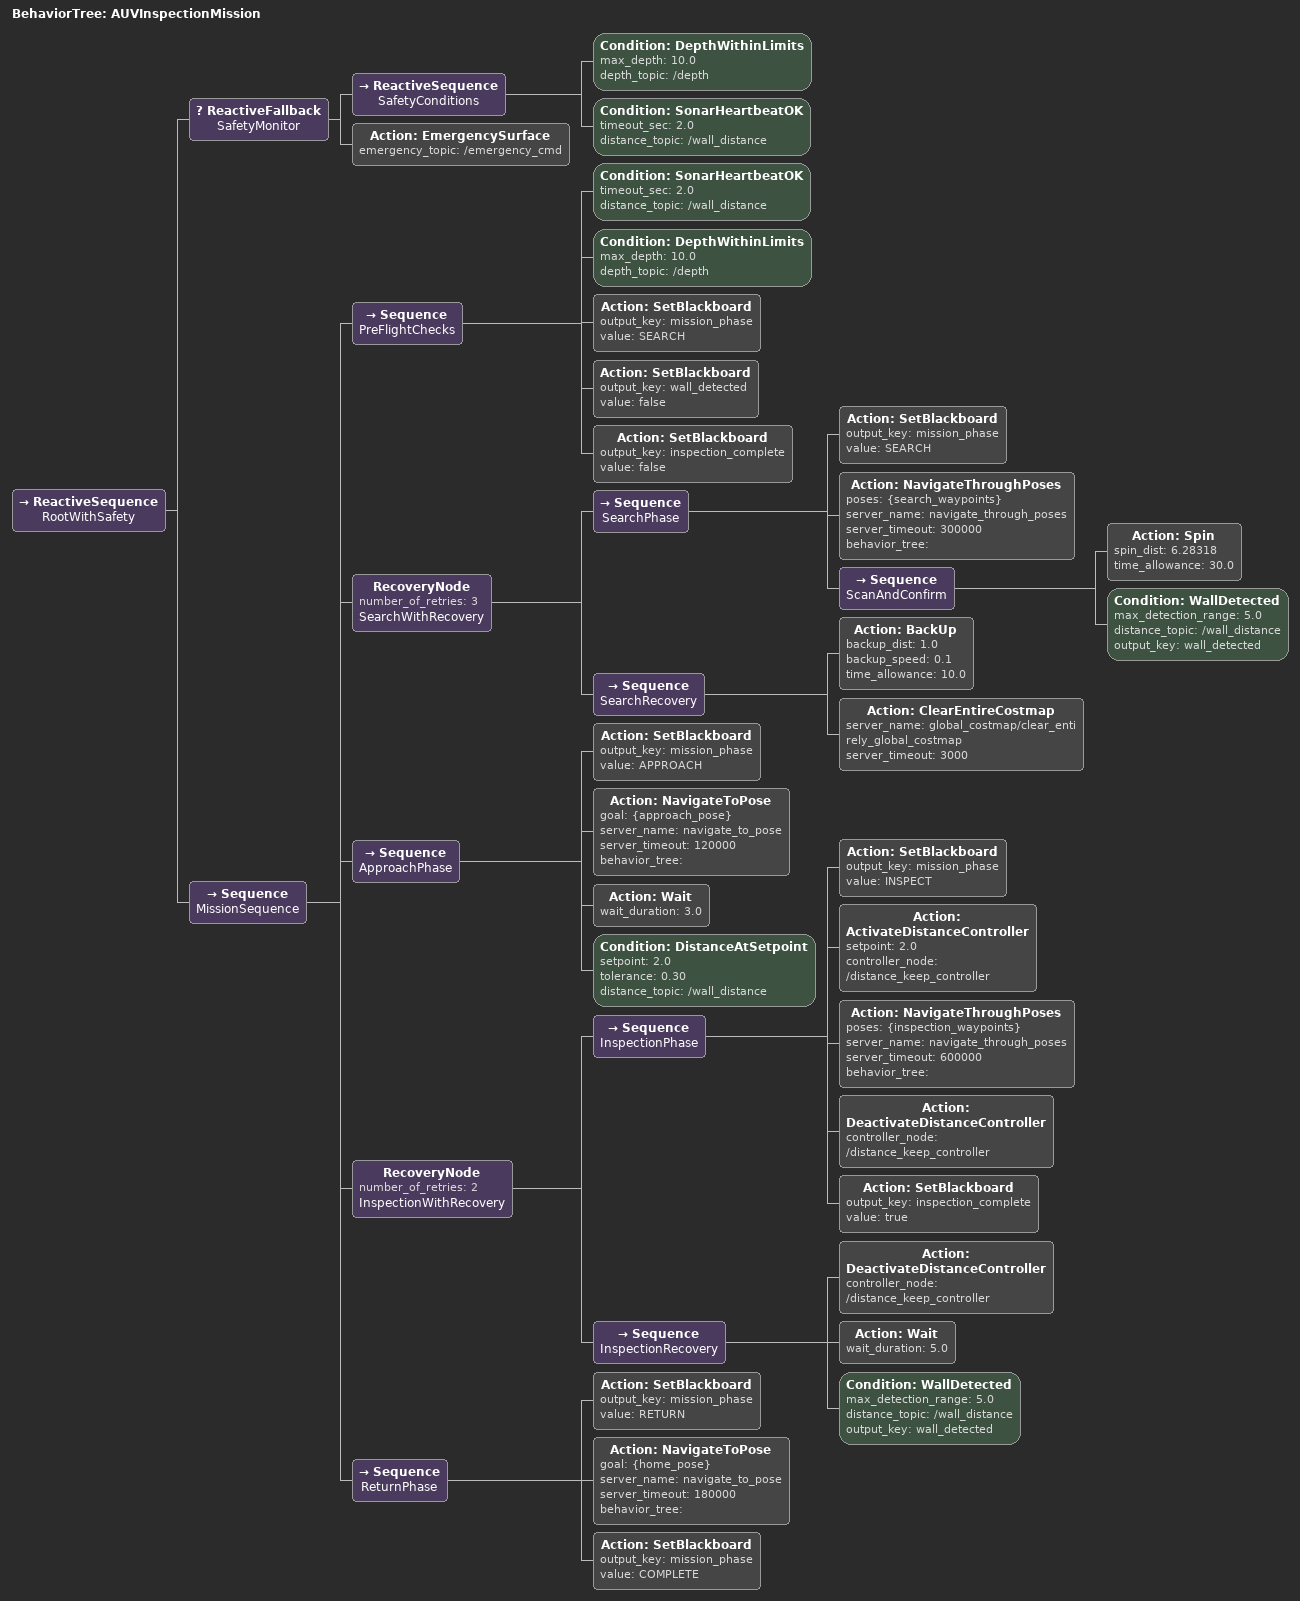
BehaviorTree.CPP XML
<?xml version="1.0" encoding="UTF-8"?>

<root main_tree_to_execute="AUVInspectionMission">

  <!--   MAIN TREE                                                         -->
  <BehaviorTree ID="AUVInspectionMission">

    <ReactiveSequence name="RootWithSafety">

      <!--  SAFETY LAYER  (evaluated every tick)                           -->
      <ReactiveFallback name="SafetyMonitor">

        <!-- Both safety conditions must hold simultaneously -->
        <ReactiveSequence name="SafetyConditions">

          <Condition ID="DepthWithinLimits"
                     max_depth="10.0"
                     depth_topic="/depth"/>

          <Condition ID="SonarHeartbeatOK"
                     timeout_sec="2.0"
                     distance_topic="/wall_distance"/>

        </ReactiveSequence>

        <Action ID="EmergencySurface"
                emergency_topic="/emergency_cmd"/>

      </ReactiveFallback>
      <!-- end SafetyMonitor -->

      <!--  MAIN MISSION SEQUENCE                                          -->
      <Sequence name="MissionSequence">

        <!-- ║  PHASE 0 — PRE-FLIGHT CHECKS                            ║  -->
        <Sequence name="PreFlightChecks">

          <!-- Sonar must be publishing before we descend -->
          <Condition ID="SonarHeartbeatOK"
                     timeout_sec="2.0"
                     distance_topic="/wall_distance"/>

          <!-- Depth must be within limits at surface -->
          <Condition ID="DepthWithinLimits"
                     max_depth="10.0"
                     depth_topic="/depth"/>

          <!-- Initialise blackboard state variables -->
          <!-- ★ SetBlackboard — sets a key/value on the blackboard -->
          <Action ID="SetBlackboard"
                  output_key="mission_phase"
                  value="SEARCH"/>
          <Action ID="SetBlackboard"
                  output_key="wall_detected"
                  value="false"/>
          <Action ID="SetBlackboard"
                  output_key="inspection_complete"
                  value="false"/>

        </Sequence>
        <!-- end PreFlightChecks -->

        <!-- ║  PHASE 1 — SEARCH                                        ║  -->
        <!-- ║  Lawnmower waypoint pattern → spin → check sonar return  ║  -->
        <RecoveryNode number_of_retries="3" name="SearchWithRecovery">

          <!-- Main: navigate search pattern then confirm wall detected -->
          <Sequence name="SearchPhase">

            <Action ID="SetBlackboard"
                    output_key="mission_phase"
                    value="SEARCH"/>

            <Action ID="NavigateThroughPoses"
                    poses="{search_waypoints}"
                    server_name="navigate_through_poses"
                    server_timeout="300000"
                    behavior_tree=""/>

            <!--
              At the final search waypoint: spin a full circle and check
              whether the sonar sees a wall closer than detection_range.
            -->
            <Sequence name="ScanAndConfirm">

              <!--
                ★ Spin
                Rotates the vehicle in place by spin_dist radians.
                spin_dist = 6.28 ≈ full 360° turn.
              -->
              <Action ID="Spin"
                      spin_dist="6.28318"
                      time_allowance="30.0"/>

              <Condition ID="WallDetected"
                         max_detection_range="5.0"
                         distance_topic="/wall_distance"
                         output_key="wall_detected"/>

            </Sequence>
            <!-- end ScanAndConfirm -->

          </Sequence>
          <!-- end SearchPhase (main) -->

          <!-- Recovery: back up, clear costmap, then retry search -->
          <Sequence name="SearchRecovery">

            <Action ID="BackUp"
                    backup_dist="1.0"
                    backup_speed="0.1"
                    time_allowance="10.0"/>

            <!--
              ★ ClearEntireCostmap — wipes stale obstacles from the planner
            -->
            <Action ID="ClearEntireCostmap"
                    server_name="global_costmap/clear_entirely_global_costmap"
                    server_timeout="3000"/>

          </Sequence>
          <!-- end SearchRecovery -->

        </RecoveryNode>
        <!-- end SearchWithRecovery -->

        <!-- ║  PHASE 2 — APPROACH                                      ║  -->
        <!-- ║  Navigate to standoff position in front of the wall      ║  -->
        <Sequence name="ApproachPhase">

          <Action ID="SetBlackboard"
                  output_key="mission_phase"
                  value="APPROACH"/>

          <Action ID="NavigateToPose"
                  goal="{approach_pose}"
                  server_name="navigate_to_pose"
                  server_timeout="120000"
                  behavior_tree=""/>

          <Action ID="Wait" wait_duration="3.0"/>

          <Condition ID="DistanceAtSetpoint"
                     setpoint="2.0"
                     tolerance="0.30"
                     distance_topic="/wall_distance"/>

        </Sequence>
        <!-- end ApproachPhase -->

        <!-- ║  PHASE 3 — INSPECT                                       ║  -->
        <!-- ║  PID distance controller active; traverse wall at 2 m   ║  -->
        <RecoveryNode number_of_retries="2" name="InspectionWithRecovery">

          <!-- Main inspection sequence -->
          <Sequence name="InspectionPhase">

            <Action ID="SetBlackboard"
                    output_key="mission_phase"
                    value="INSPECT"/>

            <Action ID="ActivateDistanceController"
                    setpoint="2.0"
                    controller_node="/distance_keep_controller"/>

            <Action ID="NavigateThroughPoses"
                    poses="{inspection_waypoints}"
                    server_name="navigate_through_poses"
                    server_timeout="600000"
                    behavior_tree=""/>

            <!--
              ✦ DeactivateDistanceController
              Stops the PID controller from publishing /cmd_vel (sets output=0).
            -->
            <Action ID="DeactivateDistanceController"
                    controller_node="/distance_keep_controller"/>

            <Action ID="SetBlackboard"
                    output_key="inspection_complete"
                    value="true"/>

          </Sequence>
          <!-- end InspectionPhase (main) -->

          <!-- Recovery: hover in place, re-acquire wall, retry -->
          <Sequence name="InspectionRecovery">

            <!-- Stop lateral controller before recovery manoeuvre -->
            <Action ID="DeactivateDistanceController"
                    controller_node="/distance_keep_controller"/>

            <!-- Hover in place for 5 s, let currents settle -->
            <Action ID="Wait" wait_duration="5.0"/>

            <!-- Re-confirm wall is still visible before retrying -->
            <Condition ID="WallDetected"
                       max_detection_range="5.0"
                       distance_topic="/wall_distance"
                       output_key="wall_detected"/>

          </Sequence>
          <!-- end InspectionRecovery -->

        </RecoveryNode>
        <!-- end InspectionWithRecovery -->

        <!-- ║  PHASE 4 — RETURN TO SURFACE / HOME                     ║  -->
        <Sequence name="ReturnPhase">

          <Action ID="SetBlackboard"
                  output_key="mission_phase"
                  value="RETURN"/>

          <!--
            ★ NavigateToPose — return to home/surface origin.
            home_pose is typically the dive entry point at depth=0.
          -->
          <Action ID="NavigateToPose"
                  goal="{home_pose}"
                  server_name="navigate_to_pose"
                  server_timeout="180000"
                  behavior_tree=""/>

          <Action ID="SetBlackboard"
                  output_key="mission_phase"
                  value="COMPLETE"/>

        </Sequence>
        <!-- end ReturnPhase -->

      </Sequence>
      <!-- end MissionSequence -->

    </ReactiveSequence>
    <!-- end RootWithSafety -->

  </BehaviorTree>
  <!-- end AUVInspectionMission -->

  <!--   CUSTOM BT NODES — REGISTRATION SIGNATURES                        -->
  <!--   (Implement these in bt_nodes/ and register via BT plugin macro)  -->
  <!--
    The TreeNodesModel section is optional but enables the Groot visualiser
    to show correct port information for custom nodes.
  -->

</root>
